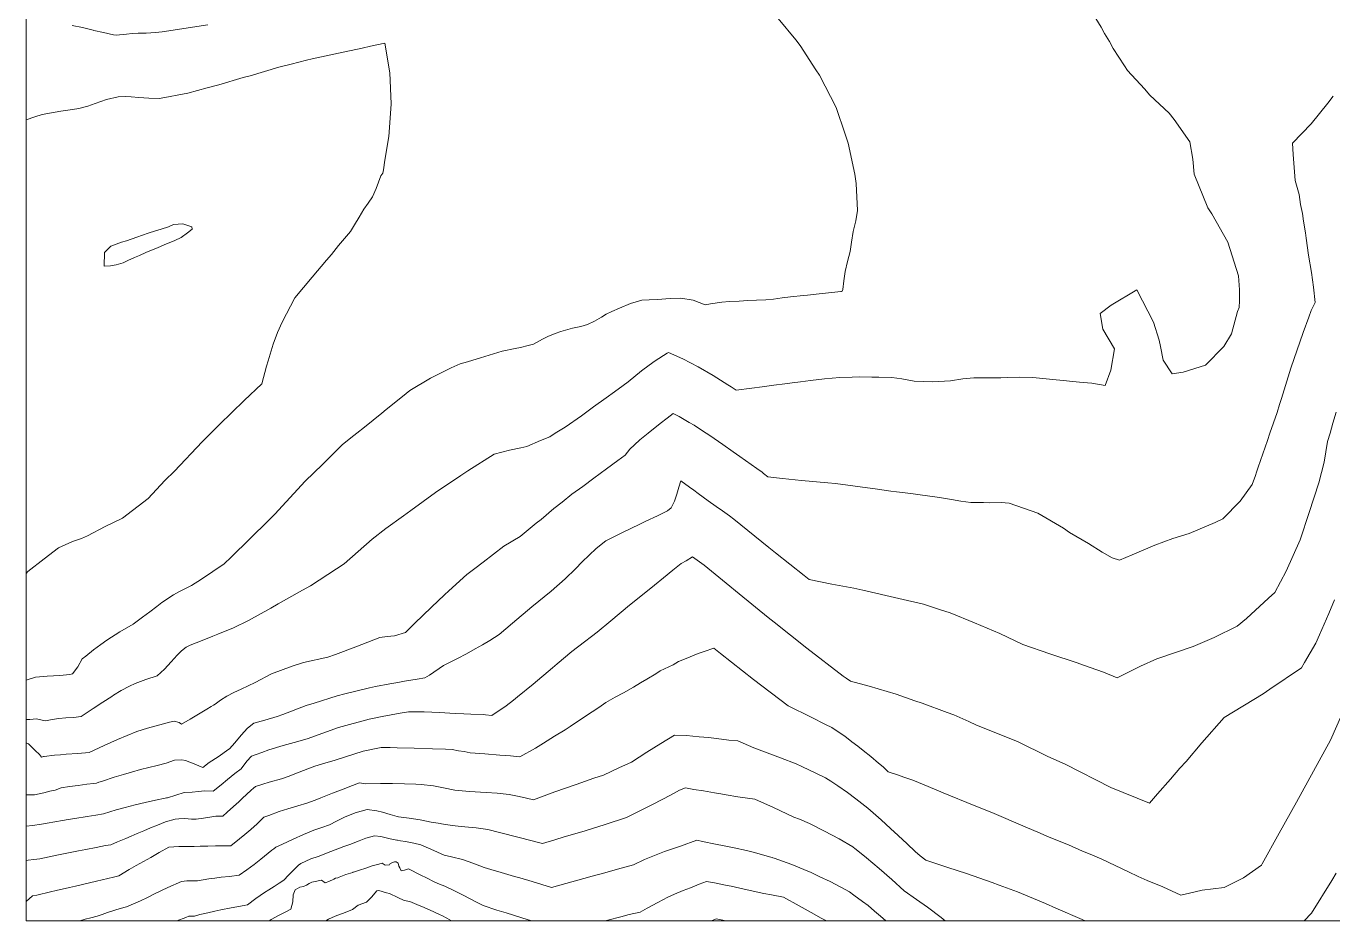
# Model space of a CAD drawing. Header units: inches. Extents: x 11351264 to 11356330, y 6702313 to 6706468.
# Drawn here: x 11351264 to 11351765, y 6702313 to 6702656 of the extents above; entities that cross this region are included whole.
import ezdxf

# ---------------------------------------------------------------- set-up
doc = ezdxf.new("R2010")
doc.units = ezdxf.units.IN
doc.header["$MEASUREMENT"] = 0
doc.layers.add('Shumate_Contours_clip1', color=7, linetype='Continuous', lineweight=0)
doc.layers.add('Shumate_Parcels_clip1', color=7, linetype='Continuous', lineweight=0)

msp = doc.modelspace()

# ---------------------------------------------------------------- linework, layer by layer
at = {"layer": 'Shumate_Contours_clip1'}
for points, elevation in [([(11351264.41, 6702405.4), (11351268.03, 6702406.51), (11351272.45, 6702406.89), (11351277.31, 6702407.14), (11351281.17, 6702407.51), (11351282.22, 6702407.86), (11351284.2, 6702410.56), (11351285.9, 6702413.57), (11351287.33, 6702414.58), (11351290.25, 6702417.03), (11351293, 6702419.06), (11351295.3, 6702420.67), (11351300.37, 6702423.85), (11351305.46, 6702426.91), (11351309.01, 6702429.51), (11351311.77, 6702431.58), (11351314.43, 6702433.65), (11351316.44, 6702435.11), (11351320.93, 6702438.12), (11351323.13, 6702439.42), (11351325.7, 6702440.66), (11351327.8, 6702441.65), (11351331.67, 6702444.08), (11351340.29, 6702450), (11351342.98, 6702452.46), (11351350.17, 6702459.52), (11351357.31, 6702466.55), (11351359.77, 6702468.98), (11351371.34, 6702481.62), (11351377.98, 6702487.95), (11351385.68, 6702495.67), (11351390.03, 6702499.12), (11351391.12, 6702500), (11351394.06, 6702502.36), (11351400.71, 6702507.69), (11351402.43, 6702509.09), (11351408.65, 6702514.07), (11351411.4, 6702516.28), (11351419.41, 6702521.09), (11351425.3, 6702523.94), (11351427.28, 6702525.05), (11351430.69, 6702526.55), (11351433.53, 6702527.32), (11351435.61, 6702527.99), (11351438.56, 6702528.84), (11351443.57, 6702530.43), (11351446.88, 6702531.37), (11351451.8, 6702532.42), (11351453.8, 6702532.8), (11351456.75, 6702533.53), (11351458.87, 6702534.14), (11351462.26, 6702535.97), (11351464.38, 6702536.97), (11351467.15, 6702538.23), (11351469.27, 6702538.92), (11351473.73, 6702540.16), (11351477, 6702540.85), (11351479.54, 6702541.61), (11351482.16, 6702542.95), (11351484.87, 6702544.44), (11351486.73, 6702545.52), (11351488.87, 6702546.59), (11351491.74, 6702547.92), (11351495.96, 6702549.63), (11351500.33, 6702550.9), (11351503.13, 6702551.04), (11351506.41, 6702551.15), (11351511.23, 6702551.59), (11351515.33, 6702551.71), (11351520.01, 6702550.97), (11351524.62, 6702549.13), (11351526.64, 6702549.52), (11351531.03, 6702550.12), (11351533.89, 6702550.42), (11351537.62, 6702550.58), (11351540.91, 6702550.78), (11351544.28, 6702550.88), (11351547.92, 6702551.11), (11351550.87, 6702551.37), (11351554.09, 6702551.8), (11351557.31, 6702552.26), (11351562.34, 6702552.73), (11351563.87, 6702552.81), (11351567.11, 6702553.23), (11351569.52, 6702553.46), (11351573.11, 6702553.83), (11351576.58, 6702554.26), (11351576.77, 6702554.29), (11351576.93, 6702554.31), (11351577.17, 6702554.34), (11351577.39, 6702554.99), (11351577.82, 6702558.29), (11351578.33, 6702561.94), (11351579.22, 6702565.74), (11351580.13, 6702569.54), (11351580.67, 6702573.21), (11351581.31, 6702577.22), (11351582.34, 6702581.34), (11351582.98, 6702585.24), (11351582.47, 6702595.63), (11351582.03, 6702599.24), (11351579.46, 6702611.04), (11351578.28, 6702614.48), (11351574.78, 6702624.78), (11351568.41, 6702637.16), (11351567.03, 6702639.22), (11351561.01, 6702648.51), (11351559.38, 6702650.62), (11351552.62, 6702658.87)], 1378), ([(11351264.41, 6702390.35), (11351265.86, 6702390.37), (11351268.33, 6702390.53), (11351269.34, 6702390.36), (11351271.24, 6702389.91), (11351271.83, 6702389.78), (11351274.32, 6702390.34), (11351277, 6702390.75), (11351279.57, 6702390.95), (11351282.59, 6702391.14), (11351285.46, 6702391.53), (11351287.85, 6702393.01), (11351290.09, 6702394.5), (11351293.86, 6702397.02), (11351297.19, 6702399.16), (11351297.94, 6702399.71), (11351300.86, 6702401.48), (11351304.04, 6702403.15), (11351306.16, 6702404.09), (11351310.23, 6702405.64), (11351314.62, 6702407), (11351317.39, 6702409.62), (11351319.93, 6702412.48), (11351322.3, 6702414.95), (11351324, 6702416.58), (11351325.71, 6702417.99), (11351327.33, 6702418.82), (11351331.89, 6702420.62), (11351336, 6702422.29), (11351337.89, 6702423.05), (11351343.89, 6702425.49), (11351349.57, 6702428.2), (11351358.22, 6702433.03), (11351361.01, 6702434.69), (11351370.33, 6702439.92), (11351373.32, 6702441.52), (11351383.39, 6702448.1), (11351386.23, 6702450), (11351397.05, 6702459.4), (11351402.31, 6702463.43), (11351409, 6702468.32), (11351411.83, 6702470.37), (11351421.23, 6702477.31), (11351430.95, 6702483.84), (11351433.71, 6702485.54), (11351443.78, 6702491.91), (11351449.7, 6702493.48), (11351453.97, 6702494.32), (11351456.29, 6702494.84), (11351461.46, 6702497.18), (11351465.12, 6702498.62), (11351467.18, 6702500), (11351467.74, 6702500.37), (11351470.97, 6702502.31), (11351477.25, 6702506.63), (11351481.83, 6702510.09), (11351486.64, 6702513.48), (11351489.83, 6702515.82), (11351493.14, 6702518.23), (11351495.09, 6702519.7), (11351500.19, 6702523.89), (11351503.13, 6702526.08), (11351505.46, 6702527.76), (11351510.12, 6702530.59), (11351510.57, 6702530.92), (11351516.01, 6702528.49), (11351521.95, 6702525.38), (11351527.69, 6702522.03), (11351533.33, 6702518.56), (11351534.59, 6702517.76), (11351536.52, 6702516.41), (11351542.46, 6702517.21), (11351546.43, 6702517.79), (11351550.98, 6702518.4), (11351555.11, 6702518.95), (11351557.92, 6702519.31), (11351561.21, 6702519.69), (11351564.93, 6702520.11), (11351570.33, 6702520.8), (11351576.25, 6702521.37), (11351580.98, 6702521.51), (11351583.85, 6702521.61), (11351588.52, 6702521.49), (11351591.16, 6702521.5), (11351596.1, 6702521.31), (11351600.04, 6702520.78), (11351604.75, 6702519.98), (11351611.93, 6702519.7), (11351618.66, 6702520), (11351623.39, 6702520.78), (11351627.64, 6702521.24), (11351633.71, 6702521.19), (11351637.98, 6702521.13), (11351640.59, 6702521.26), (11351644.91, 6702521.45), (11351650.25, 6702521.34), (11351656.64, 6702520.7), (11351663.03, 6702520.09), (11351665.45, 6702519.85), (11351669.42, 6702519.41), (11351672.78, 6702519.09), (11351677.94, 6702518.25), (11351680.09, 6702524.11), (11351681.53, 6702532.35), (11351677, 6702539.79), (11351676.05, 6702545.88), (11351680.18, 6702549.04), (11351690.06, 6702554.96), (11351696.43, 6702542.5), (11351698.65, 6702535.68), (11351699.09, 6702533.14), (11351700.1, 6702527.97), (11351703.6, 6702522.68), (11351707.83, 6702523.42), (11351716.37, 6702526.09), (11351723.34, 6702533.2), (11351726.32, 6702538.05), (11351728.68, 6702546.64), (11351729.26, 6702548.1), (11351729.4, 6702550.69), (11351729.43, 6702554.85), (11351729.03, 6702560.21), (11351724.96, 6702573.12), (11351718.84, 6702584.03), (11351717.22, 6702586.26), (11351712.07, 6702599.24), (11351711.55, 6702604.95), (11351710.37, 6702611.59), (11351704.37, 6702620.09), (11351702.43, 6702622.57), (11351694.97, 6702629.47), (11351692.98, 6702631.86), (11351686.51, 6702638.9), (11351685.29, 6702640.75), (11351681.01, 6702647.36), (11351679.59, 6702650.02), (11351677.69, 6702653.06), (11351676.33, 6702655.51), (11351674.38, 6702658.78)], 1380), ([(11351334.04, 6702656.44), (11351326.56, 6702655.19), (11351319.1, 6702654.05), (11351316.56, 6702653.75), (11351314.01, 6702653.43), (11351310.35, 6702653.19), (11351307.31, 6702653.2), (11351305.07, 6702653.05), (11351302.86, 6702652.78), (11351298.86, 6702652.39), (11351297.95, 6702652.53), (11351294.02, 6702653.43), (11351290.4, 6702654.25), (11351290.1, 6702654.32), (11351290.06, 6702654.33), (11351288.06, 6702654.85), (11351286.03, 6702655.37), (11351282.06, 6702656.16)], 1378), ([(11351264.41, 6702446.24), (11351265.11, 6702446.97), (11351271.38, 6702451.82), (11351276.83, 6702456.1), (11351282.22, 6702458.53), (11351285.59, 6702459.72), (11351287.98, 6702460.64), (11351294.66, 6702464.27), (11351301.33, 6702467.47), (11351311.19, 6702475), (11351317.6, 6702481.88), (11351321.22, 6702485.39), (11351331.84, 6702496.71), (11351334.55, 6702499.42), (11351335.16, 6702500), (11351338.54, 6702503.28), (11351347.99, 6702512.46), (11351354.71, 6702518.94), (11351356.53, 6702525.66), (11351357.2, 6702527.72), (11351359.05, 6702534.12), (11351360.79, 6702538.59), (11351362.49, 6702542.47), (11351367.42, 6702551.87), (11351373.96, 6702559.76), (11351379.48, 6702566.3), (11351381.47, 6702568.44), (11351384.15, 6702571.82), (11351388.66, 6702577.28), (11351390.29, 6702579.84), (11351392.02, 6702582.71), (11351393.85, 6702585.83), (11351395.48, 6702588.08), (11351397.09, 6702590.53), (11351398.5, 6702593.67), (11351400.34, 6702598.56), (11351401.05, 6702599.58), (11351401.33, 6702600.83), (11351401.88, 6702604.53), (11351403.46, 6702613.59), (11351403.71, 6702617.13), (11351404.31, 6702626.09), (11351403.77, 6702638), (11351401.88, 6702649.39), (11351396.38, 6702648.22), (11351393.24, 6702647.52), (11351384.09, 6702645.53), (11351374.07, 6702643.31), (11351371.79, 6702642.81), (11351366, 6702641.34), (11351361.28, 6702640.14), (11351350.31, 6702636.92), (11351347.61, 6702636.17), (11351338.27, 6702633.47), (11351333.83, 6702632.3), (11351326.39, 6702630.21), (11351322.92, 6702629.61), (11351319.01, 6702628.85), (11351315.36, 6702628.2), (11351311.44, 6702628.28), (11351307.54, 6702628.6), (11351304.61, 6702628.84), (11351302.45, 6702628.99), (11351299.63, 6702628.78), (11351295.24, 6702627.84), (11351290.85, 6702626.23), (11351288.1, 6702625.28), (11351284.59, 6702624.38), (11351282.12, 6702624.01), (11351277.66, 6702623.3), (11351275.49, 6702622.95), (11351270.54, 6702622.08), (11351267.75, 6702621.13), (11351264.41, 6702620)], 1376), ([(11351264.41, 6702381.43), (11351265.37, 6702381.05), (11351267.83, 6702378.51), (11351269.53, 6702376.95), (11351270.33, 6702375.97), (11351271.06, 6702376.17), (11351271.37, 6702376.21), (11351275.34, 6702376.64), (11351277.58, 6702376.86), (11351279.75, 6702377.02), (11351284.17, 6702377.34), (11351288.58, 6702377.7), (11351294.36, 6702380.4), (11351299.41, 6702382.67), (11351306.82, 6702385.71), (11351310.9, 6702387.03), (11351314.28, 6702387.93), (11351316.99, 6702388.7), (11351319.37, 6702389.27), (11351321.18, 6702389.75), (11351322.99, 6702389.16), (11351324.01, 6702388.6), (11351327.21, 6702390.49), (11351330.42, 6702392.36), (11351333.62, 6702394.26), (11351335.35, 6702395.3), (11351336.17, 6702395.79), (11351336.79, 6702396.26), (11351338.85, 6702397.68), (11351341.34, 6702399.26), (11351343.98, 6702400.72), (11351346.87, 6702401.98), (11351352.21, 6702404.56), (11351358.48, 6702407.79), (11351366.31, 6702410.82), (11351370.75, 6702412.13), (11351380.05, 6702414.21), (11351382.97, 6702415.28), (11351390.81, 6702418.14), (11351400, 6702421.72), (11351402.78, 6702422.18), (11351405.56, 6702422.38), (11351409.83, 6702423.69), (11351413.2, 6702427.07), (11351419.76, 6702433.36), (11351424.75, 6702438.02), (11351426.45, 6702439.63), (11351433.32, 6702445.87), (11351436.3, 6702448.18), (11351439.55, 6702450.57), (11351447.45, 6702456.76), (11351453.7, 6702460.43), (11351459.86, 6702465.56), (11351461.73, 6702466.96), (11351466.67, 6702471.17), (11351469.77, 6702473.52), (11351473.51, 6702476.6), (11351477.78, 6702479.6), (11351482.01, 6702482.77), (11351486.86, 6702486.38), (11351491.18, 6702489.47), (11351494, 6702491.53), (11351495.81, 6702493.92), (11351497.52, 6702495.57), (11351499.59, 6702497.41), (11351502.76, 6702499.99), (11351502.78, 6702500), (11351507.44, 6702503.73), (11351510.11, 6702505.78), (11351512.35, 6702507.57), (11351514.66, 6702506.34), (11351518.53, 6702504.13), (11351520.42, 6702503.01), (11351523.24, 6702501.15), (11351524.96, 6702500), (11351526.37, 6702499.06), (11351531.35, 6702495.68), (11351535.39, 6702492.85), (11351537.96, 6702491.06), (11351544.45, 6702486.49), (11351546.47, 6702485), (11351547.03, 6702484.6), (11351548.66, 6702483.29), (11351554.27, 6702482.63), (11351561.58, 6702481.93), (11351571.64, 6702480.95), (11351574.51, 6702480.69), (11351584.05, 6702479.5), (11351590.66, 6702478.52), (11351595.8, 6702477.8), (11351597.94, 6702477.55), (11351603.48, 6702476.87), (11351606.18, 6702476.51), (11351614.48, 6702475.34), (11351619.04, 6702474.6), (11351622.6, 6702473.92), (11351626.45, 6702473.4), (11351631.28, 6702473.45), (11351633.65, 6702473.34), (11351638.01, 6702473.45), (11351641.07, 6702473.24), (11351652.1, 6702469.31), (11351661.92, 6702463.64), (11351664.3, 6702461.99), (11351671.55, 6702457.7), (11351676.71, 6702454.41), (11351680.58, 6702452.22), (11351683.35, 6702451.38), (11351688.25, 6702453.44), (11351697, 6702457.16), (11351703.87, 6702459.72), (11351710.11, 6702461.57), (11351720.11, 6702465.8), (11351722.97, 6702467.23), (11351729.68, 6702474), (11351734.26, 6702480.36), (11351735.54, 6702483.8), (11351735.9, 6702485.07), (11351736.56, 6702486.95), (11351740.06, 6702497.19), (11351741.06, 6702500), (11351743.87, 6702507.86), (11351744.72, 6702510.96), (11351745.43, 6702513.31), (11351749.03, 6702524.84), (11351753.75, 6702538.58), (11351756.02, 6702544.43), (11351756.85, 6702547.04), (11351758.32, 6702550.1), (11351757.77, 6702555.88), (11351756.92, 6702561.53), (11351755.89, 6702568.16), (11351754.98, 6702574.71), (11351754.69, 6702576.7), (11351753.94, 6702581.18), (11351753.52, 6702584.11), (11351752.8, 6702587.58), (11351752.29, 6702591.41), (11351750.69, 6702596.8), (11351749.99, 6702606.74), (11351749.68, 6702611.08), (11351756.91, 6702618.54), (11351763.27, 6702626.37), (11351765.32, 6702629.08)], 1382), ([(11351264.41, 6702361.48), (11351267.66, 6702361.53), (11351271.14, 6702362.2), (11351273.54, 6702362.84), (11351275.49, 6702363.3), (11351277.78, 6702364.14), (11351281.09, 6702364.62), (11351284.4, 6702365.09), (11351287.73, 6702365.53), (11351290.36, 6702365.84), (11351291.31, 6702365.94), (11351292.3, 6702366.33), (11351293.62, 6702366.76), (11351298.11, 6702368.25), (11351301.67, 6702369.25), (11351304.76, 6702370.2), (11351308.28, 6702371.14), (11351311.42, 6702371.97), (11351314.59, 6702372.74), (11351318.07, 6702373.62), (11351321.2, 6702374.71), (11351324.12, 6702374.9), (11351325.49, 6702374.61), (11351328.84, 6702373.37), (11351331.54, 6702372.18), (11351332.1, 6702371.94), (11351332.17, 6702371.96), (11351334.57, 6702373.86), (11351338.06, 6702376.08), (11351342.13, 6702378.91), (11351342.29, 6702379.12), (11351344.39, 6702381.45), (11351346.85, 6702384.33), (11351349.28, 6702387), (11351351.63, 6702388.88), (11351355.82, 6702390.1), (11351360.65, 6702391.53), (11351362.77, 6702392.3), (11351371.74, 6702395.7), (11351374.76, 6702396.63), (11351383.54, 6702399.34), (11351386.58, 6702400.12), (11351396.04, 6702402.44), (11351398.27, 6702402.91), (11351403.83, 6702403.97), (11351406.9, 6702404.5), (11351409.38, 6702404.96), (11351414.21, 6702405.79), (11351417.16, 6702406.29), (11351418.93, 6702407.33), (11351424.41, 6702411.04), (11351426.91, 6702412.26), (11351429.69, 6702413.7), (11351433.1, 6702415.49), (11351436.51, 6702417.44), (11351439.32, 6702418.95), (11351442.05, 6702420.61), (11351445.62, 6702422.89), (11351450.75, 6702427.22), (11351458.21, 6702433.45), (11351465.56, 6702439.46), (11351471.03, 6702444.27), (11351474.89, 6702448.07), (11351477.52, 6702450.67), (11351482.79, 6702455.86), (11351486.51, 6702458.71), (11351490.85, 6702460.9), (11351492.92, 6702461.95), (11351499.54, 6702465.18), (11351501.89, 6702466.33), (11351506.42, 6702468.4), (11351510.21, 6702470.28), (11351511.63, 6702471.42), (11351512.93, 6702473.94), (11351513.74, 6702476.63), (11351514.53, 6702479.32), (11351515.33, 6702481.7), (11351518.56, 6702479.37), (11351520.28, 6702478.14), (11351521.99, 6702476.92), (11351525.83, 6702474.1), (11351528.8, 6702471.96), (11351531.23, 6702470.21), (11351533.89, 6702468.31), (11351535.64, 6702467.05), (11351549.08, 6702456.2), (11351551.61, 6702454.2), (11351562.61, 6702445.46), (11351564.53, 6702443.96), (11351573.2, 6702442.2), (11351581.61, 6702440.59), (11351585.03, 6702439.91), (11351598.9, 6702436.73), (11351608.23, 6702434.57), (11351614.4, 6702432.48), (11351618.56, 6702431.2), (11351627.81, 6702427.4), (11351637.5, 6702423.31), (11351643.44, 6702420.41), (11351646.41, 6702419.02), (11351656.69, 6702415.47), (11351667.13, 6702412.08), (11351669.66, 6702411.09), (11351677.31, 6702408.44), (11351682.49, 6702406.35), (11351691.44, 6702410.8), (11351697.76, 6702413.52), (11351711.67, 6702418.23), (11351719.7, 6702421.77), (11351728.54, 6702426.07), (11351732.08, 6702429.05), (11351740.51, 6702436.79), (11351742.9, 6702439), (11351747.24, 6702447.15), (11351752.59, 6702459.15), (11351756.09, 6702469.66), (11351759.84, 6702481), (11351761.8, 6702488.95), (11351763.16, 6702496.77), (11351764.07, 6702500), (11351765.16, 6702503.87), (11351766.48, 6702508.02)], 1384), ([(11351264.41, 6702349.44), (11351266.84, 6702349.76), (11351270.25, 6702350.19), (11351272.42, 6702350.63), (11351275.43, 6702351.14), (11351278.4, 6702351.63), (11351280.47, 6702351.97), (11351283.12, 6702352.42), (11351287.84, 6702353.21), (11351291.07, 6702353.73), (11351294.04, 6702354.18), (11351298.85, 6702355.68), (11351302.41, 6702356.69), (11351306.17, 6702357.68), (11351310.08, 6702358.56), (11351314.03, 6702359.39), (11351317.66, 6702360.16), (11351318.21, 6702360.3), (11351318.32, 6702360.32), (11351318.52, 6702360.35), (11351321.79, 6702361.39), (11351325, 6702362.43), (11351328.06, 6702362.55), (11351330.51, 6702362.73), (11351332.77, 6702362.98), (11351336.13, 6702362.93), (11351339.14, 6702365.32), (11351341.58, 6702367.41), (11351344.4, 6702369.62), (11351346.85, 6702371.44), (11351348.93, 6702374.43), (11351350.82, 6702376.23), (11351352.5, 6702376.95), (11351354.75, 6702377.75), (11351357.42, 6702378.71), (11351362.94, 6702380.43), (11351367.15, 6702381.53), (11351372.07, 6702382.9), (11351384.13, 6702387.21), (11351395.91, 6702390.47), (11351401.47, 6702391.57), (11351403.61, 6702391.95), (11351407.02, 6702392.58), (11351410.92, 6702393.24), (11351416.89, 6702393.25), (11351422.86, 6702392.97), (11351428.82, 6702392.68), (11351432.13, 6702392.53), (11351434.8, 6702392.42), (11351439.62, 6702392.21), (11351440.47, 6702392.08), (11351442.81, 6702391.88), (11351448.4, 6702395.56), (11351451.13, 6702397.69), (11351452.7, 6702398.98), (11351458.65, 6702403.86), (11351466.07, 6702410.15), (11351467.95, 6702411.7), (11351473.58, 6702416.33), (11351478.42, 6702420.12), (11351481.1, 6702422.14), (11351483.2, 6702423.82), (11351488.48, 6702428.11), (11351495.63, 6702434.18), (11351500.63, 6702438.09), (11351505.26, 6702441.77), (11351508.71, 6702444.63), (11351512.19, 6702447.52), (11351515.46, 6702450.02), (11351517.31, 6702451.05), (11351519.82, 6702452.59), (11351524.21, 6702449.46), (11351532.69, 6702442.51), (11351537.6, 6702438.51), (11351548.78, 6702429.43), (11351551.02, 6702427.62), (11351563.55, 6702417.64), (11351577.49, 6702406.89), (11351578.65, 6702406.18), (11351580.28, 6702405), (11351587.51, 6702403.14), (11351594.4, 6702401.12), (11351597.82, 6702400.06), (11351605.03, 6702397.54), (11351607.72, 6702396.64), (11351617.41, 6702393.06), (11351619.89, 6702392.07), (11351625.62, 6702389.55), (11351628.65, 6702388.21), (11351644.26, 6702381.86), (11351655.91, 6702376.19), (11351662.56, 6702373.22), (11351680.08, 6702364.26), (11351694.87, 6702358.31), (11351697.95, 6702361.92), (11351702.89, 6702367.43), (11351706.58, 6702371.63), (11351709, 6702374.27), (11351714.91, 6702381.4), (11351723.47, 6702391.13), (11351738.43, 6702400.2), (11351741.05, 6702401.98), (11351753.1, 6702410.16), (11351754.33, 6702412.19), (11351758.68, 6702419.62), (11351760.07, 6702422.72), (11351763.58, 6702430.91), (11351765.76, 6702436.17)], 1386), ([(11351264.41, 6702336.31), (11351265.2, 6702336.4), (11351267.31, 6702336.66), (11351269.62, 6702337.01), (11351276.23, 6702338.35), (11351278.75, 6702338.84), (11351284.52, 6702339.99), (11351287.28, 6702340.58), (11351291.23, 6702341.33), (11351294.86, 6702342.02), (11351296.88, 6702342.39), (11351299.39, 6702343.53), (11351302.61, 6702344.81), (11351304.62, 6702345.59), (11351306.99, 6702346.63), (11351309.56, 6702347.68), (11351312.03, 6702348.84), (11351314.78, 6702349.85), (11351317.87, 6702351.08), (11351321.53, 6702352.15), (11351322.88, 6702352.3), (11351325.21, 6702352.36), (11351327.76, 6702352.22), (11351329.58, 6702352.16), (11351332.4, 6702352.57), (11351334.77, 6702352.91), (11351337.15, 6702353.27), (11351339.78, 6702353.32), (11351341.48, 6702354.81), (11351343.92, 6702356.95), (11351345.93, 6702358.83), (11351347.37, 6702360.25), (11351348.86, 6702361.59), (11351350.64, 6702363.28), (11351351.57, 6702363.97), (11351352.27, 6702364.71), (11351355.09, 6702365.54), (11351357.52, 6702366.3), (11351362.27, 6702367.59), (11351364.85, 6702368.56), (11351368.34, 6702369.88), (11351372.97, 6702371.66), (11351375.02, 6702372.44), (11351377.99, 6702373.33), (11351382.77, 6702374.8), (11351393.57, 6702378.2), (11351400.49, 6702379.62), (11351403.97, 6702379.58), (11351406.64, 6702379.53), (11351413.12, 6702379.38), (11351420.16, 6702379.09), (11351425.08, 6702378.91), (11351427.68, 6702378.8), (11351430.16, 6702378.39), (11351432.21, 6702378.09), (11351434.52, 6702377.61), (11351440.24, 6702377.15), (11351445.97, 6702376.72), (11351450.06, 6702376.38), (11351453.64, 6702376.08), (11351459.55, 6702379.41), (11351462.68, 6702381.23), (11351466.92, 6702383.91), (11351470.99, 6702386.41), (11351472.94, 6702387.61), (11351478.81, 6702391.56), (11351483.82, 6702394.87), (11351486.59, 6702396.85), (11351490.13, 6702398.85), (11351493.33, 6702400.51), (11351497.14, 6702402.74), (11351499.84, 6702404.38), (11351502.3, 6702405.74), (11351505.71, 6702407.84), (11351507.41, 6702408.91), (11351512.35, 6702411.25), (11351514.43, 6702412.55), (11351517.39, 6702413.73), (11351521.98, 6702415.64), (11351524.3, 6702416.36), (11351527.93, 6702417.64), (11351530.44, 6702415.61), (11351543.17, 6702405.62), (11351556.41, 6702395.55), (11351565.28, 6702391.28), (11351570.72, 6702388.43), (11351573.12, 6702387.25), (11351576, 6702385.35), (11351578.2, 6702383.9), (11351580.89, 6702381.83), (11351583.15, 6702380.13), (11351585.12, 6702378.52), (11351588.05, 6702376.18), (11351591.02, 6702373.61), (11351592.81, 6702372.15), (11351594.81, 6702370.34), (11351598.39, 6702369.19), (11351600.76, 6702368.27), (11351604.26, 6702367.06), (11351610.02, 6702364.64), (11351615.8, 6702362.29), (11351627.69, 6702357.43), (11351634.49, 6702354.74), (11351647.23, 6702349.27), (11351653.04, 6702346.79), (11351655.78, 6702345.51), (11351663.81, 6702342.36), (11351669.22, 6702339.96), (11351672.85, 6702338.46), (11351676.64, 6702336.79), (11351686.84, 6702331.93), (11351690.61, 6702330.19), (11351694.06, 6702328.66), (11351700.02, 6702326.21), (11351706.95, 6702322.99), (11351710.25, 6702323.84), (11351715.02, 6702325.02), (11351723.45, 6702326.03), (11351730.94, 6702329.67), (11351737.76, 6702334.6), (11351737.98, 6702334.8), (11351738.13, 6702335.06), (11351744.63, 6702346.75), (11351751.24, 6702358.63), (11351757.75, 6702370.54), (11351764.24, 6702382.46), (11351768.59, 6702392.23)], 1388), ([(11351264.41, 6702320.65), (11351266.79, 6702322.84), (11351268.46, 6702323.09), (11351273.74, 6702324.32), (11351275.93, 6702324.8), (11351281.08, 6702325.99), (11351283.34, 6702326.53), (11351288.67, 6702327.78), (11351291.42, 6702328.42), (11351297.9, 6702329.94), (11351299.89, 6702330.51), (11351303.89, 6702332.82), (11351306.6, 6702334.4), (11351312.17, 6702337.52), (11351315.39, 6702339.35), (11351319.04, 6702341.45), (11351322.93, 6702341.7), (11351326.64, 6702341.7), (11351328.8, 6702341.72), (11351331.11, 6702341.76), (11351331.54, 6702341.83), (11351333.98, 6702341.87), (11351336.96, 6702341.89), (11351339.95, 6702341.91), (11351342.91, 6702342.01), (11351346.2, 6702344.64), (11351348.18, 6702346.23), (11351350.56, 6702348.23), (11351352.97, 6702350.39), (11351355.56, 6702352.89), (11351357.42, 6702353.61), (11351361.31, 6702355.05), (11351364.75, 6702356.16), (11351368.52, 6702357.3), (11351371.98, 6702358.3), (11351375.14, 6702359.48), (11351377.34, 6702360.33), (11351381.77, 6702362.06), (11351386.23, 6702363.8), (11351388.47, 6702364.67), (11351392.22, 6702366.07), (11351394.38, 6702365.69), (11351400.23, 6702365.82), (11351402.3, 6702365.76), (11351404.82, 6702365.78), (11351409.39, 6702365.69), (11351413.71, 6702365.56), (11351415.84, 6702365.5), (11351420.49, 6702364.93), (11351424.29, 6702364.13), (11351428.63, 6702363.31), (11351434.34, 6702362.82), (11351440.66, 6702362.32), (11351444.89, 6702362.08), (11351449.49, 6702361.64), (11351453.33, 6702360.79), (11351456.11, 6702360.16), (11351458.78, 6702359.54), (11351466.96, 6702362.6), (11351475.18, 6702365.5), (11351481.92, 6702367.82), (11351485.65, 6702369.01), (11351491.54, 6702371.85), (11351496.34, 6702374.05), (11351502.27, 6702377.76), (11351507.58, 6702381.08), (11351512.9, 6702384.35), (11351517.49, 6702384.18), (11351522.34, 6702383.75), (11351525.84, 6702383.49), (11351530.86, 6702382.79), (11351533.74, 6702382.39), (11351537.09, 6702382.18), (11351543.32, 6702379.53), (11351545.35, 6702378.67), (11351551.42, 6702376.45), (11351553.48, 6702375.64), (11351559.51, 6702373.34), (11351561.68, 6702372.32), (11351567.3, 6702369.66), (11351570.68, 6702367.97), (11351572.72, 6702366.75), (11351575.45, 6702364.88), (11351579.18, 6702362.34), (11351582.33, 6702360.01), (11351587.01, 6702356.33), (11351592.09, 6702351.94), (11351595.68, 6702348.64), (11351598.63, 6702345.94), (11351602.09, 6702342.72), (11351605.08, 6702339.81), (11351606.96, 6702338.13), (11351609.19, 6702336.42), (11351614.61, 6702334.73), (11351617.62, 6702333.69), (11351624.76, 6702331.38), (11351634.64, 6702327.9), (11351637.32, 6702326.9), (11351644.27, 6702324.29), (11351655.04, 6702319.85), (11351658.97, 6702318.11), (11351669.15, 6702313.7), (11351670.21, 6702313.21)], 1390), ([(11351284.93, 6702313.21), (11351287.02, 6702313.84), (11351289.15, 6702314.39), (11351291.6, 6702315.04), (11351293.55, 6702315.65), (11351295.59, 6702316.37), (11351298.44, 6702317.26), (11351300.45, 6702317.91), (11351302.9, 6702318.63), (11351308.22, 6702320.87), (11351310.96, 6702322.18), (11351313.62, 6702323.51), (11351318.73, 6702326.02), (11351323.92, 6702328.23), (11351326.04, 6702328.49), (11351328.41, 6702328.59), (11351330.12, 6702328.51), (11351334.44, 6702329.28), (11351336.69, 6702329.57), (11351339.2, 6702329.9), (11351342.33, 6702330.26), (11351346.03, 6702330.69), (11351348.98, 6702332.81), (11351351.74, 6702334.85), (11351354.33, 6702336.85), (11351358.54, 6702340.23), (11351359.35, 6702340.85), (11351360.09, 6702341.41), (11351362.63, 6702342.61), (11351366.72, 6702344.54), (11351370.66, 6702346.32), (11351374.6, 6702347.9), (11351377.74, 6702348.98), (11351380.63, 6702350), (11351383.4, 6702351.39), (11351386.42, 6702352.95), (11351390.47, 6702354.55), (11351395.12, 6702355.81), (11351398.78, 6702355.37), (11351400.96, 6702354.83), (11351403.91, 6702353.96), (11351406.53, 6702353.18), (11351407.04, 6702353.11), (11351411.17, 6702352.58), (11351415.35, 6702351.88), (11351419.57, 6702351.07), (11351422.3, 6702350.59), (11351423.09, 6702350.46), (11351423.62, 6702350.31), (11351427.63, 6702349.75), (11351429.96, 6702349.49), (11351432.49, 6702349.24), (11351436.86, 6702348.79), (11351441.35, 6702348.16), (11351445.82, 6702347.02), (11351447.87, 6702346.52), (11351451.3, 6702345.63), (11351454.38, 6702344.87), (11351456.78, 6702344.23), (11351462.27, 6702342.78), (11351466.97, 6702344.2), (11351470.56, 6702345.33), (11351472.87, 6702346), (11351478.62, 6702347.72), (11351486.24, 6702350.08), (11351494.5, 6702352.76), (11351497.85, 6702354.46), (11351500.12, 6702355.59), (11351504.66, 6702357.92), (11351511.35, 6702361.41), (11351514.81, 6702363.21), (11351517.15, 6702364.22), (11351520.25, 6702363.58), (11351524, 6702362.95), (11351528.24, 6702362.26), (11351530.58, 6702361.83), (11351532.7, 6702361.46), (11351537.17, 6702360.69), (11351543.68, 6702359.85), (11351550.85, 6702356.64), (11351558.65, 6702352.98), (11351560.71, 6702352.1), (11351564.57, 6702350.44), (11351570.33, 6702347.61), (11351576.01, 6702344.61), (11351581.27, 6702341.5), (11351581.51, 6702341.32), (11351581.8, 6702341.08), (11351586.46, 6702337.38), (11351591.32, 6702333.27), (11351596.15, 6702329.1), (11351600.9, 6702324.76), (11351605.66, 6702321.42), (11351609.84, 6702318.47), (11351615.09, 6702314.53), (11351616.61, 6702313.21)], 1392), ([(11351322.15, 6702313.21), (11351325.67, 6702314.53), (11351326.7, 6702314.95), (11351327.11, 6702315.04), (11351328.96, 6702315.07), (11351331, 6702315.59), (11351334.01, 6702316.31), (11351336.78, 6702316.93), (11351339.06, 6702317.42), (11351342.94, 6702318.21), (11351347.96, 6702319.14), (11351349.15, 6702319.37), (11351349.2, 6702319.41), (11351352.45, 6702321.8), (11351354.12, 6702322.96), (11351355.78, 6702324.08), (11351357.45, 6702325.04), (11351359.46, 6702326.35), (11351361.39, 6702327.63), (11351363.14, 6702328.8), (11351364.99, 6702330.68), (11351366.69, 6702332.55), (11351368.83, 6702334.51), (11351369.67, 6702335.15), (11351373.56, 6702337.03), (11351376.35, 6702337.9), (11351381.22, 6702339.8), (11351386.14, 6702341.67), (11351388.49, 6702342.45), (11351392, 6702343.88), (11351394.58, 6702344.87), (11351397.96, 6702345.72), (11351400.33, 6702345.48), (11351403.88, 6702344.67), (11351406.47, 6702344.11), (11351406.7, 6702344.09), (11351407.87, 6702343.91), (11351409.81, 6702343.65), (11351413.01, 6702342.95), (11351415.67, 6702342.32), (11351419.45, 6702340.62), (11351424.61, 6702338.38), (11351427.44, 6702337.79), (11351431.63, 6702336.7), (11351435.62, 6702335.25), (11351439.88, 6702333.62), (11351442.53, 6702332.84), (11351446.43, 6702331.71), (11351451.57, 6702330.22), (11351453.57, 6702329.65), (11351458.39, 6702328.28), (11351465.76, 6702326.02), (11351473.53, 6702328.12), (11351478.1, 6702329.41), (11351481.29, 6702330.27), (11351486.23, 6702331.64), (11351490.97, 6702332.98), (11351497.11, 6702334.67), (11351501.42, 6702336.69), (11351509.02, 6702339.72), (11351515.22, 6702341.86), (11351521.41, 6702344.09), (11351523.6, 6702343.65), (11351528.6, 6702342.6), (11351531.96, 6702341.96), (11351535.78, 6702341.16), (11351540.48, 6702340.14), (11351543.01, 6702339.51), (11351549.81, 6702337.6), (11351550.27, 6702337.53), (11351550.56, 6702337.38), (11351551.1, 6702337.17), (11351557.85, 6702334.81), (11351562.46, 6702332.83), (11351565.23, 6702331.7), (11351568.51, 6702330.13), (11351572.57, 6702328.3), (11351576.57, 6702326.07), (11351579.87, 6702324.33), (11351581.65, 6702323.03), (11351584.96, 6702320.67), (11351587.14, 6702319.05), (11351589.57, 6702316.98), (11351591.86, 6702315.03), (11351593.91, 6702313.21)], 1394), ([(11351357.48, 6702313.21), (11351358.31, 6702313.69), (11351361.35, 6702315.38), (11351363.62, 6702316.55), (11351365.9, 6702317.71), (11351366.57, 6702320.5), (11351366.76, 6702323.23), (11351367.5, 6702325.06), (11351369.34, 6702326.06), (11351370.65, 6702326.42), (11351371.88, 6702326.93), (11351372.82, 6702327.57), (11351373.91, 6702328.02), (11351375.79, 6702328.46), (11351376.31, 6702328.57), (11351377.55, 6702328.8), (11351379.04, 6702327.8), (11351380.41, 6702328.34), (11351382.29, 6702329.24), (11351382.98, 6702329.57), (11351383.83, 6702329.71), (11351384.31, 6702329.97), (11351386.95, 6702330.92), (11351389.6, 6702331.79), (11351389.62, 6702331.79), (11351389.65, 6702331.8), (11351389.81, 6702331.86), (11351392.11, 6702332.59), (11351394.53, 6702333.42), (11351396.98, 6702334.23), (11351399.54, 6702334.97), (11351400.9, 6702335.31), (11351401.95, 6702334.54), (11351403.64, 6702334.65), (11351403.86, 6702335.13), (11351405.61, 6702335.87), (11351406.17, 6702335.85), (11351406.99, 6702335.27), (11351407.29, 6702334.19), (11351407.64, 6702333.54), (11351408.17, 6702332.31), (11351409.4, 6702332.64), (11351410.9, 6702333.16), (11351415.67, 6702330.76), (11351417.89, 6702329.65), (11351420.83, 6702328.22), (11351422.87, 6702327.32), (11351424.83, 6702326.46), (11351428.36, 6702324.83), (11351431.87, 6702323.1), (11351436.99, 6702320.43), (11351438.23, 6702319.74), (11351439.53, 6702319.14), (11351444.75, 6702317.37), (11351448.42, 6702316.3), (11351454.39, 6702314.42), (11351458.05, 6702313.21)], 1396), ([(11351754.12, 6702313.21), (11351757.04, 6702316.19), (11351764.8, 6702328.66), (11351766.47, 6702331.52)], 1390), ([(11351379.2, 6702313.21), (11351380.22, 6702313.8), (11351382.79, 6702314.98), (11351386.64, 6702316.37), (11351389.48, 6702317.57), (11351391.68, 6702319.28), (11351394.88, 6702320.32), (11351396.7, 6702322.31), (11351398.82, 6702324.67), (11351399.52, 6702324.83), (11351402.46, 6702323.98), (11351403.67, 6702323.72), (11351406.9, 6702322.21), (11351409.23, 6702320.99), (11351411.44, 6702320.57), (11351414.19, 6702319.46), (11351416.96, 6702318.3), (11351420.59, 6702316.68), (11351423.01, 6702315.56), (11351423.71, 6702315.22), (11351425.57, 6702314.22), (11351427.38, 6702313.21)], 1398), ([(11351486.34, 6702313.21), (11351487.34, 6702313.47), (11351492.27, 6702314.79), (11351495.55, 6702315.61), (11351499.73, 6702316.58), (11351502.41, 6702318.1), (11351506.45, 6702320.25), (11351510.33, 6702322.34), (11351512.92, 6702323.42), (11351516.22, 6702324.83), (11351519.05, 6702325.88), (11351522.32, 6702327.21), (11351525.19, 6702328.3), (11351528.18, 6702327.76), (11351532.39, 6702326.94), (11351534.54, 6702326.53), (11351540.73, 6702325.08), (11351547.15, 6702323.73), (11351550.07, 6702323.19), (11351554.66, 6702322.24), (11351560.64, 6702318.93), (11351565.28, 6702316.35), (11351569.13, 6702314.2), (11351571.17, 6702313.28), (11351571.28, 6702313.21)], 1396), ([(11351527.05, 6702313.21), (11351528.81, 6702314), (11351531.37, 6702313.46), (11351532.44, 6702313.21)], 1398)]:
    msp.add_lwpolyline(points, dxfattribs=dict(at, elevation=elevation))
at = {"layer": 'Shumate_Contours_clip1', "elevation": 1374}
msp.add_lwpolyline([(11351294.3, 6702564), (11351296.69, 6702564.11), (11351298.94, 6702564.5), (11351301.53, 6702565.19), (11351303.37, 6702566.09), (11351305.91, 6702567.24), (11351307.79, 6702568.09), (11351310.23, 6702569.17), (11351312.45, 6702570.05), (11351314.74, 6702570.96), (11351317.28, 6702572.07), (11351321.37, 6702573.85), (11351323.84, 6702574.96), (11351326.3, 6702576.76), (11351328.07, 6702578.12), (11351327.89, 6702578.99), (11351324.51, 6702580.16), (11351320.92, 6702579.9), (11351318.95, 6702579.05), (11351316.11, 6702578.15), (11351313.95, 6702577.48), (11351311.17, 6702576.59), (11351308.95, 6702575.78), (11351306.88, 6702575.01), (11351302.92, 6702573.72), (11351300.98, 6702573.19), (11351296.87, 6702571.66), (11351294.48, 6702569.23)], close=True, dxfattribs=at)
at = {"layer": 'Shumate_Parcels_clip1'}
msp.add_lwpolyline([(11352760.42, 6702698.05), (11352746.81, 6702680.61), (11352705, 6702627), (11352699, 6702618.5), (11352690, 6702608), (11352687.11, 6702605.11), (11352683.49, 6702601.49), (11352675, 6702593), (11352670.84, 6702588.61), (11352666, 6702583.5), (11352656, 6702574), (11352650.09, 6702569.01), (11352646.46, 6702565.95), (11352640, 6702560.5), (11352629, 6702552), (11352622.43, 6702547.22), (11352618, 6702544), (11352600, 6702533), (11352588, 6702526), (11352397.44, 6702445.22), (11352086.03, 6702313.21), (11351264.41, 6702313.21), (11351264.41, 6703163.44)], dxfattribs=at)

doc.saveas('drawing.dxf')
